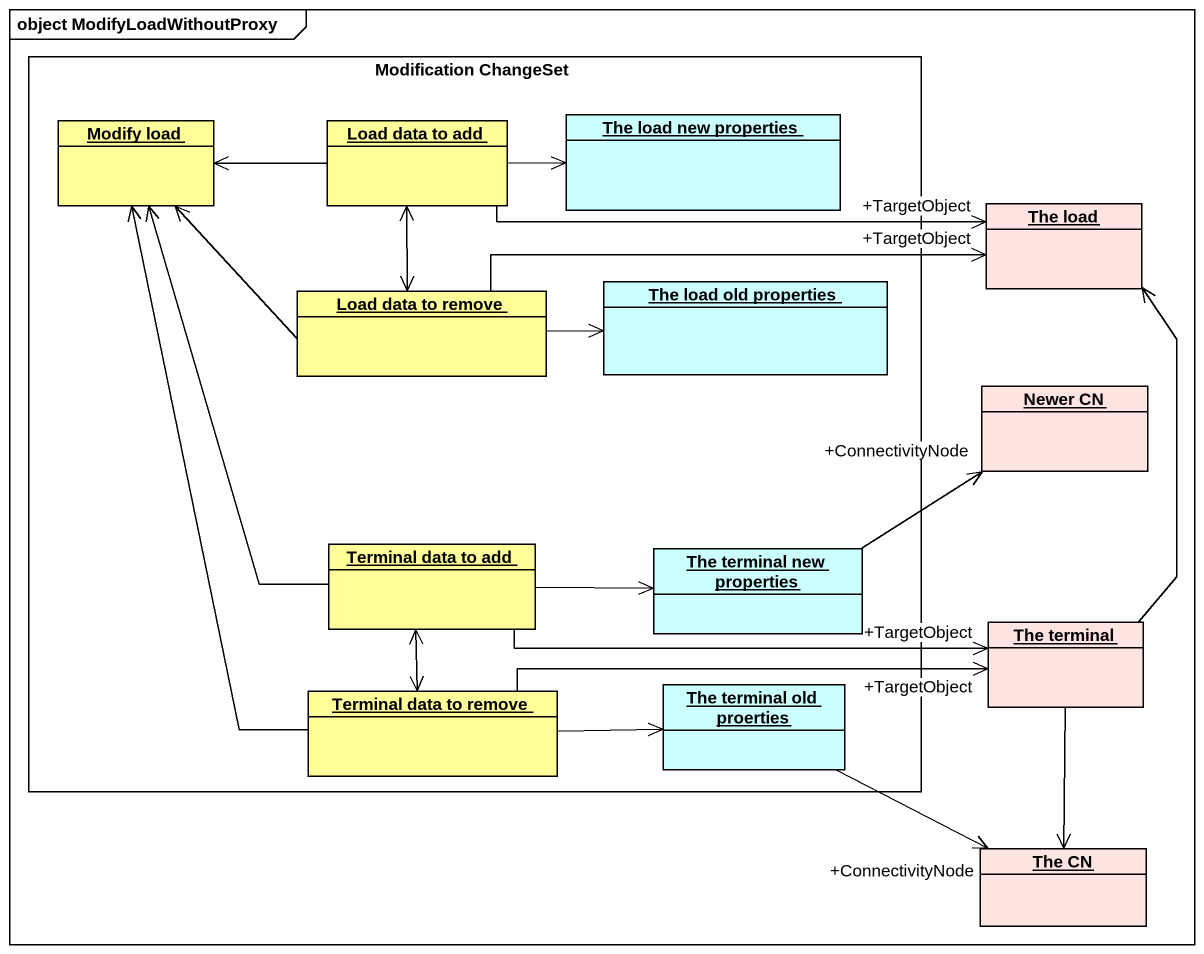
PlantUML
@startuml
mainframe object ModifyLoadWithoutProxy
hide circle
hide empty members
rectangle "Modification ChangeSet" as Modification_ChangeSet {
  object "Modify load" as Modify_load #FFFE99
  object "Load data to add" as Load_data_to_add #FFFE99
  object "The load new properties" as The_load_new_properties #CCFFFF
  object "The load old properties" as The_load_old_properties #CCFFFF
  object "Load data to remove" as Load_data_to_remove #FFFE99
  object "Terminal data to add" as Terminal_data_to_add #FFFE99
  object "The terminal new properties" as The_terminal_new_properties #CCFFFF
  object "Terminal data to remove" as Terminal_data_to_remove #FFFE99
  object "The terminal old proerties" as The_terminal_old_proerties #CCFFFF
}
object "The load" as The_load #FFE4E1
object "Newer CN" as Newer_CN #FFE4E1
object "The terminal" as The_terminal #FFE4E1
object "The CN" as The_CN #FFE4E1
Load_data_to_add -left-> Modify_load
Load_data_to_add -right-> The_load_new_properties
Load_data_to_add -right-> "+TargetObject" The_load
Load_data_to_remove -left-> Modify_load
Load_data_to_remove <-up-> Load_data_to_add
Load_data_to_remove -right-> "+TargetObject" The_load
Load_data_to_remove -right-> The_load_old_properties
Terminal_data_to_add -up-> Modify_load
Terminal_data_to_add -right-> The_terminal_new_properties
Terminal_data_to_add -right-> "+TargetObject" The_terminal
The_terminal_new_properties -right-> "+ConnectivityNode" Newer_CN
The_terminal -up-> The_load
The_terminal --> The_CN
Terminal_data_to_remove -up-> Modify_load
Terminal_data_to_remove <-up-> Terminal_data_to_add
Terminal_data_to_remove -right-> "+TargetObject" The_terminal
Terminal_data_to_remove -right-> The_terminal_old_proerties
The_terminal_old_proerties -right-> "+ConnectivityNode" The_CN
@enduml
